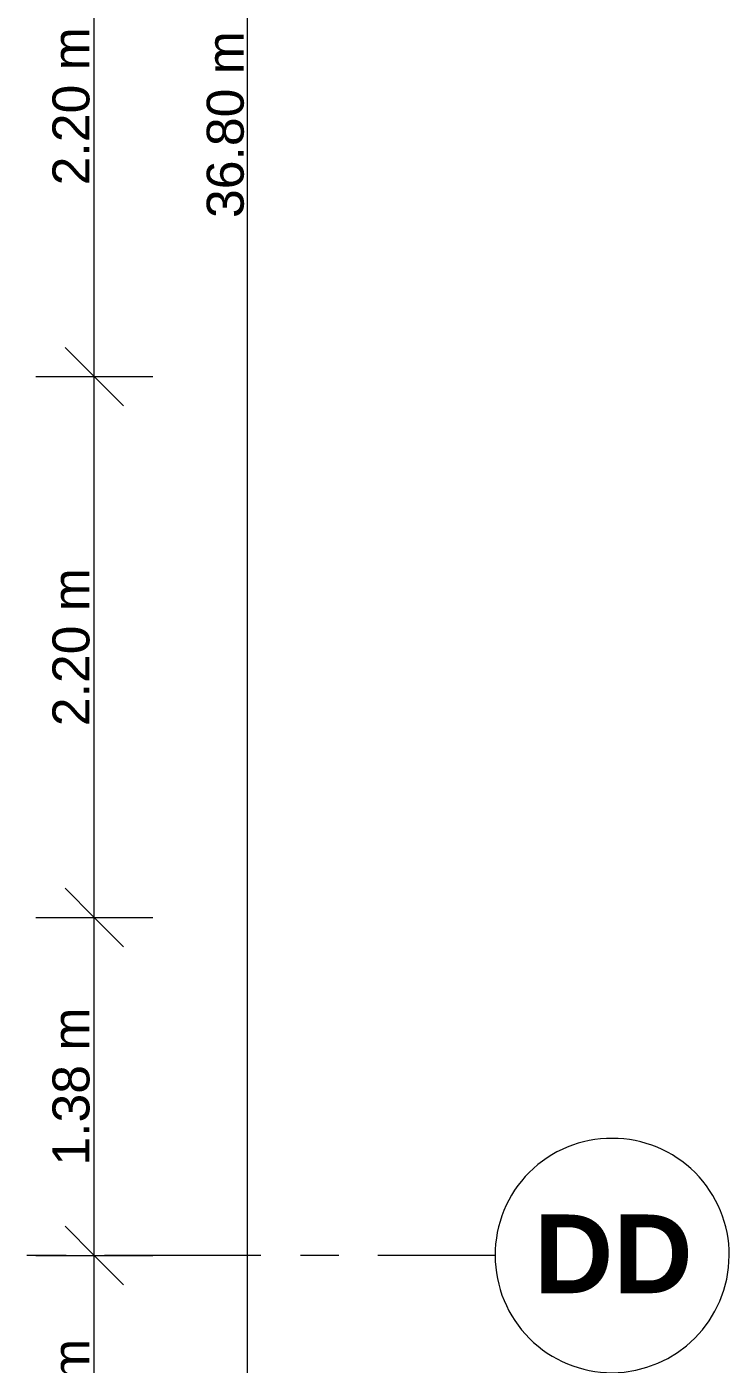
# Model space of a CAD drawing. Header units: metres. Extents: x 98 to 337, y -7 to 53.
# Drawn here: x 160.22 to 163.08, y 25.41 to 30.85 of the extents above; entities that cross this region are included whole.
import ezdxf

# ---------------------------------------------------------------- set-up
doc = ezdxf.new("R2010")
doc.units = ezdxf.units.M
doc.layers.add('PDF_Geometry', color=7, linetype='Continuous', lineweight=0, true_color=0xaaaaaa)
doc.layers.add('PDF_Text', color=7, linetype='Continuous', lineweight=0)
doc.styles.add('PDF Helvetica', font='')
doc.styles.add('PDF Helvetica Bold', font='')
doc.styles.get('PDF Helvetica').set_extended_font_data('Helvetica')
doc.styles.get('PDF Helvetica Bold').set_extended_font_data('Helvetica', bold=True)

msp = doc.modelspace()

# ---------------------------------------------------------------- linework, layer by layer
at = {"layer": 'PDF_Geometry', "color": 7, "lineweight": 0}
for points in [[(160.4921, 24.5259), (160.4921, 25.85), (160.4921, 27.2245), (160.4921, 29.4238), (160.4921, 31.6184), (160.4921, 33.616), (160.4921, 35.0455), (160.4921, 36.5804), (160.4921, 38.3672), (160.4921, 40.5619), (160.4921, 41.3957), (160.4921, 42.477), (160.4921, 44.2822), (160.4921, 46.5868), (160.4921, 48.0575), (160.4921, 49.0793)], [(161.1155, 11.8163), (161.1155, 49.0793)], [(160.373, 27.3437), (160.4921, 27.2245), (160.6112, 27.1054)], [(160.2539, 27.2245), (160.4921, 27.2245), (160.7303, 27.2245)], [(160.373, 25.9692), (160.4921, 25.85), (160.6112, 25.7309)], [(160.2539, 25.85), (160.4921, 25.85), (160.7303, 25.85)]]:
    msp.add_lwpolyline(points, dxfattribs=at)
at = {"layer": 'PDF_Geometry', "lineweight": 0}
for points in [[(160.373, 29.5429), (160.4921, 29.4238), (160.6112, 29.3046)], [(160.2539, 29.4238), (160.4921, 29.4238), (160.7303, 29.4238)], [(160.3776, 25.85), (160.2172, 25.85)], [(161.1701, 25.85), (160.5333, 25.85)], [(161.4865, 25.85), (161.3307, 25.85)], [(162.1233, 25.85), (161.6464, 25.85)]]:
    msp.add_lwpolyline(points, dxfattribs=at)
msp.add_lwpolyline([(162.5996, 26.3265, 0.418412), (162.1233, 25.85, 0.414806), (162.5996, 25.3736, 0.411086), (163.0759, 25.85, 0.414701)], format="xyb", close=True, dxfattribs=at)

# ---------------------------------------------------------------- texts
at = {"layer": 'PDF_Text', "lineweight": 0, "char_height": 0.15053, "attachment_point": 4, "rotation": 90, "style": 'PDF Helvetica'}
for s, insert in [('2.20 m', (160.3982, 30.2017)), ('36.80 m', (161.0259, 30.0688)), ('2.20 m', (160.3982, 28.0024)), ('1.38 m', (160.3982, 26.2155)), ('1.32 m', (160.3982, 24.8684))]:
    msp.add_mtext(s, dxfattribs=dict(at, insert=insert))
at = {"layer": 'PDF_Text', "color": 253, "lineweight": 0, "true_color": 0xaaaaaa, "insert": (162.2811, 25.8568), "char_height": 0.32008, "attachment_point": 4, "style": 'PDF Helvetica Bold'}
msp.add_mtext('DD', dxfattribs=at)

doc.saveas('drawing.dxf')
